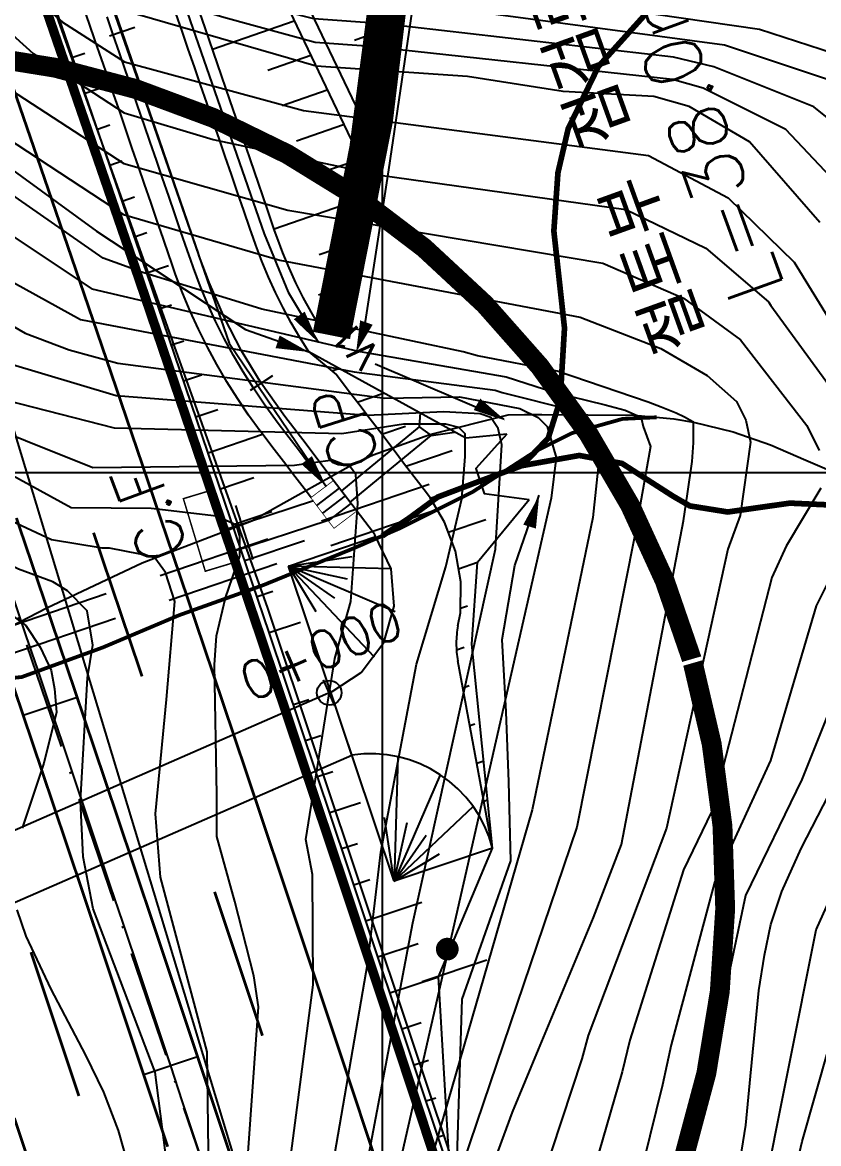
# Model space of a CAD drawing. Extents: x 217521 to 218543, y 254603 to 255798.
# Drawn here: x 217861.7 to 217903.7, y 255410.5 to 255469.7 of the extents above; entities that cross this region are included whole.
import ezdxf
from ezdxf.enums import TextEntityAlignment as Align

# ---------------------------------------------------------------- set-up
doc = ezdxf.new("R2010")
doc.units = 0
doc.header["$LTSCALE"] = 12
doc.header["$MEASUREMENT"] = 0
for name, pattern in [('A-DASHD01', [0.75, 0.5, -0.25]), ('A-ISONS10', [0.7086600000000001, 0.47244, -0.11811, 0, -0.11811]), ('CONTIN', [1000.001, 1000, -0.001]), ('HIDDENX2', [0.75, 0.5, -0.25])]:
    doc.linetypes.add(name, pattern=pattern)
doc.layers.get('0').update_dxf_attribs({"linetype": 'CONTINUOUS'})
for name, color, linetype in [('BA003', 166, 'CONTINUOUS'), ('CA-ALGN-CNTR-광양', 2, 'CONTINUOUS'), ('CA-ALGN-CNTR-부체11', 2, 'CONTINUOUS'), ('CA-ALGN-STSM-광양', 2, 'CONTINUOUS'), ('CA-ALGN-STSM-부체11', 2, 'CONTINUOUS'), ('CA-ALGN-SUBL-광양', 1, 'CONTINUOUS'), ('CA-ALGN-TEXT-부체11', 3, 'CONTINUOUS'), ('CA-BORD-ROAD', 7, 'CONTINUOUS'), ('CAA001', 252, 'CONTINUOUS'), ('CAA002', 251, 'CONTINUOUS'), ('CD-BOXC-PATH', 4, 'CONTINUOUS'), ('CD-DRAN-CHMB', 3, 'CONTINUOUS'), ('CD-DRAN-MANH', 3, 'CONTINUOUS'), ('CD-DRAN-PIPD', 3, 'A-DASHD01'), ('CD-DRAN-WALL', 4, 'CONTINUOUS'), ('CD-SDLB-TYP1', 3, 'H-DICHB01'), ('CD-SDLL-TYP4', 4, 'H-DICHL04'), ('CD-SDLM-TYP3', 4, 'H-DICHM03'), ('CD-SDLU-TYP5', 4, 'H-DICHU05'), ('CD-SDLV-TYP1', 4, 'H-DICHV01'), ('CD-TEXT', 3, 'CONTINUOUS'), ('CE-SLOP-BORD', 4, 'CONTINUOUS'), ('CE-SLOP-CUTT', 2, 'CONTINUOUS'), ('CE-SLOP-FILL', 1, 'CONTINUOUS'), ('CM-FMIS-INSP', 3, 'CONTINUOUS'), ('CM-LANE-WHIC', 7, 'CONTINUOUS'), ('CM-LANE-WHID', 7, 'A-DASHD01'), ('CM-SFTY-GRAL', 3, 'E-FACLN05'), ('CM-SFTY-GWAL', 4, 'A-ISONS10'), ('CM-SYMB', 3, 'CONTINUOUS'), ('CM-TEXT', 3, 'CONTINUOUS'), ('CV-GRID-LINE', 1, 'CONTINUOUS'), ('CZ-HIDL', 2, 'A-DASHD01'), ('ZD002', 29, 'CONTINUOUS')]:
    doc.layers.add(name, color=color, linetype=linetype)
doc.styles.add('GHS', font='ROMANS', dxfattribs={"bigfont": 'WHGTXT.SHX'})
doc.styles.add('GTXT', font='romans.shx', dxfattribs={"bigfont": 'whgtxt.shx'})
doc.styles.add('RP2', font='ROMANS.shx', dxfattribs={"width": 0.9099999999999999, "height": 0.006200012400025, "bigfont": 'whgtxt.shx'})
doc.styles.get("Standard").update_dxf_attribs({"font": 'txt.shx', "bigfont": 'WHGTXT.SHX'})
doc.styles.add('WDTXT', font='ROMANS.SHX', dxfattribs={"bigfont": 'WHGTXT.SHX'})
doc.linetypes.add('E-FACLN05', pattern='A,1,[23,kscals.shx,S=0.075,R=0,X=0,Y=0],1', length=2)
doc.linetypes.add('H-DICHB01', pattern='A,1e-05,[43,kscals.shx,S=0.1,R=0,X=0,Y=0],-0.666667,["B1",STANDARD,S=0.2,R=0,X=0,Y=-0.1],-0.383333', length=1.05001)
doc.linetypes.add('H-DICHB01R', pattern='A,1e-05,[43,kscals.shx,S=0.1,R=0,X=0,Y=0],-0.933333,["B1",STANDARD,S=0.2,R=180,X=0,Y=0.1],-0.116667', length=1.05001)
doc.linetypes.add('H-DICHL04', pattern='A,0.9,[32,kscals.shx,S=0.1,R=0,X=0,Y=0],-0.333333,["L4",STANDARD,S=0.2,R=0,X=0,Y=-0.1],-0.416667', length=1.649999999999999)
doc.linetypes.add('H-DICHL04R', pattern='A,0.9,[32,kscals.shx,S=0.1,R=0,X=0,Y=0],-0.666667,["L4",STANDARD,S=0.2,R=180,X=0,Y=0.1],-0.083333', length=1.649999999999999)
doc.linetypes.add('H-DICHM03', pattern='A,0.9,[32,kscals.shx,S=0.1,R=0,X=0,Y=0],-0.333333,["M3",STANDARD,S=0.2,R=0,X=0,Y=-0.1],-0.416667', length=1.649999999999999)
doc.linetypes.add('H-DICHM03R', pattern='A,0.9,[32,kscals.shx,S=0.1,R=0,X=0,Y=0],-0.666667,["M3",STANDARD,S=0.2,R=180,X=0,Y=0.1],-0.083333', length=1.649999999999999)
doc.linetypes.add('H-DICHU05', pattern='A,0.9,[32,kscals.shx,S=0.1,R=0,X=0,Y=0],-0.333333,["U5",STANDARD,S=0.2,R=0,X=0,Y=-0.1],-0.416667', length=1.649999999999999)
doc.linetypes.add('H-DICHU05R', pattern='A,0.9,[32,kscals.shx,S=0.1,R=0,X=0,Y=0],-0.666667,["U5",STANDARD,S=0.2,R=180,X=0,Y=0.1],-0.083333', length=1.649999999999999)
doc.linetypes.add('H-DICHV01', pattern='A,0.9,[32,kscals.shx,S=0.1,R=360,X=0,Y=0],-0.333333,["V1",STANDARD,S=0.2,R=360,X=0,Y=-0.1],-0.416667', length=1.649999999999999)

# ---------------------------------------------------------------- blocks, each defined once
blk = doc.blocks.new('CASTAMS')
blk.add_line((0, -1.5), (0, 1.5))
at = {"style": 'GTXT', "flags": 1}
for tag, p in [('STA_DST', (0, -3.624746947281124)), ('XSEC_DAT', (0, -6.854719476030254))]:
    blk.add_attdef(tag, text='', height=2.5, dxfattribs=at).set_placement(p, align=Align.MIDDLE)
blk = doc.blocks.new('CMRSPOS')
blk.add_line((-1.5, 0), (1.5, 0))
at = {"const_width": 0.5}
blk.add_lwpolyline([(0, 0.7500000000000285, 1), (0, 1.250000000000028, 1)], format="xyb", close=True, dxfattribs=at)
blk = doc.blocks.new('CDCBAS1')
at = {"const_width": 0.02}
blk.add_lwpolyline([(0, 0), (1, 0), (1, 1), (0, 1)], close=True, dxfattribs=at)
blk = doc.blocks.new('CDDMHRG')
for p, q in [((-0.25, 0.5), (-0.25, -0.5)), ((0, 0.5), (0, -0.5)), ((0.25, 0.5), (0.25, -0.5))]:
    blk.add_line(p, q)
at = {"const_width": 0.02}
blk.add_lwpolyline([(-0.5, -0.5), (0.5, -0.5), (0.5, 0.5), (-0.5, 0.5)], close=True, dxfattribs=at)
blk = doc.blocks.new('CASTAMM')
blk.add_line((0, -1.5), (0, 1.5))
blk.add_circle((0, 0), 1.3)
at = {"style": 'GTXT', "flags": 1}
for tag, p in [('STA_DST', (0, -3.624746947281124)), ('XSEC_DAT', (0, -6.854719476030254))]:
    blk.add_attdef(tag, text='', height=2.5, dxfattribs=at).set_placement(p, align=Align.MIDDLE)

msp = doc.modelspace()

# ---------------------------------------------------------------- linework, layer by layer
at = {"layer": 'BA003', "ltscale": 8, "const_width": 0.3, "elevation": -159}
for points in [[(217888.0170099535, 255446.316947107), (217889.4070510151, 255447.7700179839), (217890.0335925028, 255449.7759587753), (217890.2642069809, 255453.5792153617), (217889.7022314685, 255458.697701098), (217889.9173002869, 255461.7734797202), (217890.4589046978, 255464.0992003684), (217892.0514250701, 255467.3818782161), (217895.8959226798, 255471.6513284598), (217901.4522859549, 255478.473665715)], [(217911.0802462969, 255443.4198874846), (217906.076413736, 255444.1623529129), (217902.1588171151, 255444.3380316212), (217898.882862836, 255443.8708559582), (217896.8844387151, 255444.1904894749), (217895.9962740984, 255444.7025689926), (217893.3014805858, 255446.432952052), (217891.0449947016, 255446.8540353401), (217888.0170099535, 255446.316947107), (217885.7625064641, 255445.4882782245), (217883.5793281366, 255444.6635680399), (217882.0340567626, 255443.5284778707), (217880.647972297, 255442.6099740256)]]:
    msp.add_lwpolyline(points, dxfattribs=at)
at = {"layer": 'BA003', "const_width": 0.2, "elevation": -159}
msp.add_lwpolyline([(217841.6779397767, 255431.0950779103), (217845.2996924023, 255432.6073023778), (217849.2314008767, 255433.6932801682), (217857.7196279484, 255434.7642352737), (217861.615913216, 255435.160850895), (217865.8920197136, 255436.7203751858), (217869.9281677085, 255438.4255765369), (217874.3931996814, 255440.0228076268), (217879.0737688915, 255441.9290877256), (217881.6169141034, 255443.0290680253), (217885.4195236522, 255444.9334308834), (217888.7041918499, 255447.0581461839), (217890.6445209741, 255448.0287447632), (217893.3360357035, 255448.7860487301), (217895.1250151331, 255448.868517007)], dxfattribs=at)
at = {"layer": 'BA003', "elevation": -159}
msp.add_lwpolyline([(217859.553614297, 255437.0725944846), (217862.937321297, 255438.8100574846), (217867.966570297, 255441.1875404846), (217869.0231462969, 255441.5881874847), (217873.752168297, 255443.3953004846), (217874.575708297, 255443.8692274846), (217879.1541532969, 255446.4222724846), (217880.1679912969, 255446.8824534847), (217883.1568282969, 255447.9635594846), (217887.283377297, 255449.0013674846), (217888.151165297, 255449.0199014846), (217889.074668297, 255449.0152824846), (217893.948368297, 255448.9746204847), (217896.028658297, 255448.7870314846), (217897.070707297, 255448.6089004846), (217899.1637032969, 255448.0936324846), (217901.131014297, 255447.4099514846), (217902.9980822969, 255446.6061944847), (217907.599227297, 255444.6287334847)], dxfattribs=at)
at = {"layer": 'CA-ALGN-CNTR-광양', "elevation": -159}
msp.add_lwpolyline([(217871.3693322969, 255408.9466104846), (217870.7394622969, 255410.8448404845), (217870.108802297, 255412.7428004846), (217869.4773522969, 255414.6405004846), (217868.8451122969, 255416.5379404846), (217868.2120822969, 255418.4351204845), (217867.5782622969, 255420.3320304845), (217867.2610522969, 255421.2803804846), (217866.9436522969, 255422.2286704845), (217866.3082522969, 255424.1250604845), (217865.6720522969, 255426.0211704845), (217865.0350722969, 255427.9170204846), (217864.3973022969, 255429.8126104845), (217863.7587422969, 255431.7079304846), (217863.1193922969, 255433.6029904845), (217862.4792522969, 255435.4977704846), (217861.8383222969, 255437.3922904846), (217861.1966022969, 255439.2865504846)], dxfattribs=at)
at = {"layer": 'CA-ALGN-CNTR-부체11', "elevation": -159}
msp.add_lwpolyline([(217877.8459722969, 255434.3304904846), (217878.001722297, 255434.3984604846), (217879.527562297, 255435.3935304847), (217880.7229222969, 255436.9832504846), (217881.2746822969, 255438.8941904846), (217881.1106922969, 255440.8764204847), (217880.252402297, 255442.6707004846), (217880.1782622969, 255442.7704304846), (217879.042212297, 255444.2629904846), (217877.8309022969, 255445.8544504846), (217876.6195822969, 255447.4459004846), (217875.5000222969, 255448.9168104846), (217875.408582297, 255449.0375804847), (217874.2594422969, 255450.6740404846), (217873.221872297, 255452.3834204847), (217872.3004822969, 255454.1581204846), (217871.4993622969, 255455.9902504846), (217870.9885222969, 255457.3710804847), (217870.919662297, 255457.5722804846), (217870.817662297, 255457.8702104846), (217870.169452297, 255459.7622504847), (217869.5204522969, 255461.6540204847), (217868.870672297, 255463.5455304846), (217868.220102297, 255465.4367604846), (217867.5687522969, 255467.3277204846), (217866.916612297, 255469.2184104846), (217866.263682297, 255471.1088304847)], dxfattribs=at)
at = {"layer": 'CA-ALGN-SUBL-광양', "linetype": 'Continuous', "elevation": -159}
msp.add_lwpolyline([(217903.4319709328, 255308.7264660488), (217833.3843980504, 255540.0851085741)], dxfattribs=at)
at = {"layer": 'CA-BORD-ROAD', "linetype": 'CONTIN'}
for p, q in [((217876.7710300177, 255452.3155115375, -159), (217878.2192475482, 255451.1235544353, -159)), ((217886.4698548033, 255426.1238854506, -159), (217884.6349959658, 255436.0091976586, -159))]:
    msp.add_line(p, q, dxfattribs=at)
at = {"layer": 'CA-BORD-ROAD', "const_width": 0.5, "elevation": -159}
msp.add_lwpolyline([(217884.9924022969, 255405.0149804846), (217882.4747222969, 255412.6290204846), (217880.5781422969, 255418.3367904846), (217879.3097822969, 255422.1406604845), (217878.3564322969, 255424.9928604846), (217874.2046822969, 255437.3455004845), (217867.7520722969, 255456.3274804845), (217861.2204322969, 255475.2824104846), (217854.6098622969, 255494.2099604846), (217847.9204922969, 255513.1098104845), (217844.5462922969, 255522.5492404845), (217842.8518222969, 255527.2663104846), (217842.6821022969, 255527.7379204845), (217841.152432297, 255531.9816204846), (217839.618782297, 255536.2238804845), (217838.423202297, 255539.5224204846), (217837.6358102976, 255541.683878369)], dxfattribs=at)
at = {"layer": 'CA-BORD-ROAD', "linetype": 'CONTIN', "elevation": -159}
for points in [[(217876.7710300177, 255452.3155115374), (217876.2913092659, 255453.0769376188), (217875.8372268708, 255453.8539374547), (217875.4092951024, 255454.6456233751), (217875.0079923757, 255455.4511357713), (217874.6337467827, 255456.2695836967), (217874.2869904894, 255457.1000384244), (217873.9634240584, 255457.9539330934), (217873.8230456027, 255458.3537394776), (217873.7579811647, 255458.5438496186), (217873.6558809491, 255458.8420725889), (217873.3317251247, 255459.7885768415), (217873.007310861, 255460.7351629661), (217872.6827092656, 255461.6816709719), (217872.3579089724, 255462.6281044926), (217872.0329188166, 255463.5744774468), (217871.7077221582, 255464.5207984259), (217871.3823301622, 255465.4670363532), (217871.0567477457, 255466.4132044075), (217870.7309670652, 255467.3592968599), (217870.4049915445, 255468.3053436146), (217870.0788089885, 255469.2513109849), (217869.7524480402, 255470.19720365)], [(217877.6866892025, 255445.2183655116), (217877.4330408121, 255445.5516200742), (217876.8273793397, 255446.3473420394), (217876.221718764, 255447.1430727957), (217875.6160686362, 255447.9387929637), (217875.1017751568, 255448.6144868077), (217875.0070586884, 255448.7395842041), (217874.4111249457, 255449.5588525335), (217873.8408443433, 255450.4004619765), (217873.2989294682, 255451.2606042958), (217872.7859798692, 255452.1383343229), (217872.3025634953, 255453.0326683371), (217871.8492306162, 255453.9426179372), (217871.4264698825, 255454.8671649491), (217871.0347575981, 255455.8052858284), (217870.675300337, 255456.7538967189), (217870.5161017459, 255457.2073039831), (217870.4466089999, 255457.4103524506), (217870.3446259722, 255457.708233435), (217870.0206518649, 255458.6542076171), (217869.6964758633, 255459.6000983504), (217869.3721094885, 255460.5459204938), (217869.0475428098, 255461.4916732517), (217868.7227862555, 255462.4373657595), (217868.3978307148, 255463.382985511), (217868.0726742139, 255464.3285378859), (217867.7473279966, 255465.2740199351), (217867.4217815065, 255466.2194325843), (217867.0960458313, 255467.1647830883), (217866.7700994353, 255468.1100658166), (217866.4439731333, 255469.0552780338), (217866.1176376029, 255470.0004283347)], [(217884.641180399, 255437.8668840763), (217884.7718887088, 255438.5458499768), (217884.7855908115, 255440.1825464978), (217884.5031085102, 255441.7947361756), (217883.9337876358, 255443.329260478), (217883.1680437738, 255444.6151970022), (217882.9753049552, 255444.8744611202), (217882.4328975729, 255445.5870875642), (217881.827255195, 255446.3827824283), (217881.2216039685, 255447.178513946), (217880.6159319797, 255447.9742668661), (217880.0102802141, 255448.7699711648), (217879.404627027, 255449.5656943075), (217878.7989779251, 255450.3614131276), (217878.2877522962, 255451.0330763216), (217878.2192475482, 255451.1235544354)]]:
    msp.add_lwpolyline(points, dxfattribs=at)
at = {"layer": 'CA-BORD-ROAD', "linetype": 'CONTIN'}
for centre, radius, start, end in [((217889.5510275493, 255436.9216851762, -159), 5, 169.1032478309486, 190.5152662405288), ((217880.0362991691, 255424.4661800086, -159), 6.643690648429118, 14.44885850930123, 98.56526392503748)]:
    msp.add_arc(centre, radius, start, end, dxfattribs=at)
at = {"layer": 'CAA001'}
for points, elevation in [([(217877.7818241659, 255407.9569675433), (217879.8858356271, 255420.0884902523), (217880.5710199975, 255425.9093302518), (217882.455180579, 255435.8388894724), (217883.9968695215, 255440.9749178914), (217884.8533740936, 255444.5701411237), (217885.0246701862, 255446.7957578908), (217885.0246701862, 255447.9941489392), (217884.682078001, 255448.3365630773), (217883.9968695215, 255448.5077617985), (217881.7699962086, 255448.5077617985), (217878.5152981218, 255447.9941489392), (217866.5120925019, 255448.2886016252), (217859.3481212394, 255450.120191962), (217855.359875663, 255452.5117649694), (217852.1692840239, 255455.9662593135), (217847.1175320104, 255463.9381526425), (217843.9269403712, 255468.9870122957), (217842.3316566062, 255472.1757763056)], -44), ([(217903.7500453943, 255459.1547561907), (217900.0277005365, 255463.4064248414), (217896.8371088973, 255465.2665371806), (217894.975948523, 255465.7979978488), (217890.1900490096, 255466.063728183), (217885.1382969961, 255466.8609191855), (217877.1618299527, 255467.3923798538), (217867.0583259258, 255470.3154135296)], -34), ([(217886.331109047, 255408.9467094846), (217887.5257452344, 255412.2006369846), (217888.8942397969, 255415.5019404846), (217891.7963237969, 255422.4636378596), (217893.264521839, 255426.3243580067), (217896.5507087191, 255443.4012382955), (217896.7599590474, 255444.8366257889), (217897.0072084273, 255446.5327467543), (217897.0745288686, 255447.5152905194), (217897.0723157989, 255448.1587900128), (217897.070707297, 255448.6089004846), (217896.8761146138, 255448.7209036802), (217896.5978941963, 255448.8809913324), (217896.1556031306, 255449.0947978448), (217895.3596922653, 255449.4071163368), (217894.6861293036, 255449.6714202875), (217889.8770212986, 255451.3110534184), (217885.6708702054, 255452.107009545), (217884.9081502685, 255452.3276437), (217874.2879612929, 255454.5700731365), (217868.0055776467, 255456.5134975117), (217865.9114738739, 255457.2609684253), (217857.534986455, 255463.0912582469)], -39), ([(217860.6741975461, 255438.7473477158), (217861.8220352789, 255437.886946419), (217862.5872904925, 255436.7397446899), (217863.1611943298, 255435.4969595125), (217863.3525156478, 255434.5409580715), (217863.4481612776, 255433.2981728941), (217862.7785817522, 255430.6213855553), (217861.6307440193, 255427.1797970637)], -49), ([(217899.404737047, 255408.7712057347), (217899.8301387344, 255411.5008227971), (217900.0885312969, 255414.0941954846), (217900.530571172, 255418.6192754846), (217900.8207890157, 255420.4877497346), (217901.157138797, 255422.0935134846), (217901.7370269844, 255423.8365200159), (217902.7578600469, 255426.1167226096), (217904.2196379844, 255428.9341212659)], -34), ([(217861.362097172, 255422.8705466721), (217861.831547797, 255421.4814564846), (217863.1552729219, 255418.6882174846), (217864.983269297, 255415.2082444846), (217865.9338374219, 255413.2559127658), (217866.705409797, 255411.2222576096), (217867.297986422, 255409.1072790159)], -49)]:
    msp.add_lwpolyline(points, dxfattribs=dict(at, elevation=elevation))
at = {"layer": 'CAA002'}
for points, elevation in [([(217908.3763972438, 255466.8077747882), (217900.5594658097, 255469.3322112932), (217882.5488967488, 255471.9593022202), (217876.9167644324, 255472.4137014565), (217872.7669870024, 255473.2996139339), (217869.8899552113, 255474.4399236373), (217866.6050321752, 255477.2875242546), (217864.9068687012, 255479.8440431763), (217863.5694211219, 255482.8355060385), (217858.5587583216, 255496.1285770395), (217856.2152023635, 255503.3499031787), (217855.7487620468, 255506.0348741962), (217855.2132643833, 255509.6981591201), (217855.2257584616, 255528.4617858039), (217854.2928604128, 255537.6897658522), (217851.2202077444, 255546.7923748068)], -30), ([(217904.8800481066, 255466.442394744), (217898.7182299074, 255468.5084460051), (217881.6349399177, 255470.7967503336), (217876.9780308125, 255471.1583710557), (217872.6027597366, 255472.1881846234), (217869.18204789, 255473.4087961104), (217865.6879852945, 255476.2419701182), (217863.8825903953, 255479.0229888685), (217862.4738246995, 255482.0842708425), (217857.0729038037, 255495.638978725), (217854.5070426554, 255503.2975769778), (217853.9984001211, 255505.9114934129), (217853.3516428929, 255510.4820376604), (217853.3136072549, 255528.3980841277), (217853.0736092739, 255532.2855322667), (217852.4486358541, 255537.2640318406), (217849.4788133959, 255546.1375127225)], -31), ([(217906.8489389981, 255462.4995966791), (217903.417696619, 255465.253251916), (217898.1465825401, 255467.372449244), (217896.0128793538, 255467.8706911161), (217880.7173971061, 255469.6296370846), (217877.0392971926, 255469.9030406551), (217872.4385324708, 255471.0767553128), (217868.4741405685, 255472.3776685834), (217864.770938414, 255475.1964159817), (217862.8583120893, 255478.2019345609), (217861.3782282771, 255481.3330356465), (217855.5870492858, 255495.1493804105), (217852.7988829474, 255503.245250777), (217852.2480381953, 255505.7881126295), (217851.4900214026, 255511.2659162007), (217851.3263534591, 255528.3318804733), (217851.1554004378, 255532.2190980112), (217850.6044112955, 255536.8382978288), (217847.7359992839, 255545.4821167274)], -32), ([(217906.6641853549, 255459.0683261683), (217901.9553451314, 255464.064109088), (217897.5749351727, 255466.2364524828), (217895.959704032, 255466.7014793154), (217879.7956915736, 255468.45722886), (217877.1005635726, 255468.6477102544), (217872.274305205, 255469.9653260022), (217867.7662332471, 255471.3465410565), (217863.8538915332, 255474.1508618453), (217861.8340337833, 255477.3808802531), (217854.101194768, 255494.659782096), (217851.7845531394, 255501.0116474761), (217850.4976762696, 255505.6647318461), (217849.6283999123, 255512.0497947411), (217849.3524578466, 255528.2661218353), (217849.2371916017, 255532.1526637557), (217848.7601867368, 255536.412563817), (217845.8963167331, 255544.7902927584)], -33), ([(217841.4015603537, 255543.1000119018), (217842.2788453189, 255540.6047824737), (217844.1929477844, 255534.2660249471), (217845.598989097, 255512.5097724221), (217845.8702319783, 255510.3467230483), (217846.6298405748, 255507.3901745824), (217846.8565690314, 255506.1996026065), (217847.5325634185, 255503.5456999561), (217848.3759105454, 255500.7607722831), (217848.8401886228, 255498.9271317899), (217851.0244224813, 255493.1980048385), (217852.4350788272, 255489.9343814713), (217859.8737579459, 255473.0691234223), (217863.7709581865, 255469.7208002536), (217867.0383658927, 255467.6297774173), (217876.4827976556, 255465.0596006846), (217894.7006272278, 255462.6880246954), (217898.9091729857, 255460.454651529), (217902.3947185065, 255457.056785369), (217904.3290709438, 255453.9150332632)], -35), ([(217838.8510440216, 255542.1408745055), (217839.506895606, 255539.9506686419), (217841.6699351782, 255530.236689494), (217843.8600264225, 255510.0822586795), (217844.8084936499, 255506.1965700223), (217844.9050600782, 255505.7613564784), (217845.6912510126, 255502.9199610839), (217846.6306714345, 255499.9702478315), (217847.1525544098, 255498.1204620161), (217850.7966094731, 255489.2065891763), (217851.3106756905, 255488.0790788801), (217857.4754028994, 255472.368589408), (217862.2119652537, 255468.063414752), (217867.0184058596, 255464.9441413052), (217871.7247545514, 255463.5290521447), (217880.5292603969, 255461.6555330791), (217893.4947257455, 255459.8437818762), (217897.7241762825, 255457.8018227555), (217901.0393916188, 255454.9588145473), (217901.1589601598, 255454.7648050466), (217904.8730590583, 255449.6845985706)], -36), ([(217836.2492399279, 255541.1624500301), (217836.705151768, 255539.2895241092), (217841.6005600506, 255510.6014681859), (217842.6214765432, 255506.6480132548), (217842.953551125, 255505.3231103503), (217843.8499386067, 255502.2942222116), (217844.8854323235, 255499.17972338), (217845.4547476488, 255497.3089298812), (217849.09840875, 255488.4522647828), (217849.5405546321, 255487.4646761362), (217853.7499286632, 255474.8463811902), (217855.0770478528, 255471.6680553937), (217860.6529723208, 255466.4060292503), (217866.9984458265, 255462.258505193), (217875.6564923073, 255459.7961490942), (217892.2888242632, 255456.9995390569), (217896.5391795795, 255455.148993982), (217899.5545135707, 255452.9551023413), (217903.0483676823, 255448.4411789528), (217903.7118754236, 255447.1148813897)], -37), ([(217828.4080295163, 255538.2137144964), (217835.2702357551, 255506.8065709253), (217837.7723403661, 255498.6009344851), (217838.1257357089, 255497.8931261156), (217839.3630810147, 255494.1419530535), (217843.2460751563, 255483.7678074976), (217845.3091178136, 255476.320865655), (217847.5210162798, 255470.3121044223), (217848.3770971322, 255468.7452254067), (217856.0268238104, 255459.5503598047), (217859.9755374792, 255456.6320593879), (217864.7189270726, 255454.0383397726), (217879.1649527171, 255451.2669746266), (217886.6057170887, 255450.2915612923), (217886.9791335799, 255450.1726152786), (217890.6866058738, 255449.239889273), (217891.3561853993, 255448.9530888407), (217891.9301192949, 255448.188287688), (217892.0771420625, 255446.5677533542), (217891.7632490529, 255443.5803710283), (217888.5639532187, 255428.1442587489), (217882.6051617508, 255407.5888472581)], -41), ([(217829.5226834911, 255538.632886998), (217829.5697983541, 255538.3407281069), (217836.5788138778, 255507.1440751131), (217837.4405484001, 255504.0606850128), (217838.6943426358, 255500.370864522), (217839.5107973242, 255498.5223392727), (217844.5920018769, 255484.7895676544), (217846.7447406013, 255476.5067783837), (217848.6525704212, 255470.8313057828), (217849.3287174461, 255469.5061063859), (217856.7809051327, 255461.3208090259), (217865.3152004732, 255455.649654099), (217879.3815042489, 255452.3579165224), (217887.1898314203, 255451.000296387), (217889.7549050721, 255450.1777728206), (217892.4083775023, 255449.5266897053), (217893.4605696054, 255449.239889273), (217894.1301491308, 255448.9530888407), (217894.3214704488, 255448.7618885525), (217894.4171160786, 255448.3794879761), (217894.7997286562, 255447.3279030869), (217893.9542962397, 255442.5638354907), (217890.9142375288, 255427.2343083778), (217884.2129409457, 255407.4661404964)], -40), ([(217827.0549630957, 255537.7048855243), (217833.4952454913, 255508.5648293719), (217837.1118247965, 255496.6842769301), (217843.873495026, 255476.1349529263), (217846.3894621384, 255469.7929030616), (217847.4254768184, 255467.9843444275), (217855.2727424881, 255457.7799105837), (217859.1016911365, 255454.8600324139), (217861.7928173487, 255453.3100157387), (217864.1226536719, 255452.4270254463), (217866.6906658053, 255451.7280541626), (217880.7855318882, 255449.8781892798), (217884.7194883515, 255449.9402281118), (217887.9126421423, 255449.3354894171), (217888.8691585572, 255448.8574886966), (217889.347446823, 255448.3794879761), (217889.8257050304, 255446.7543022223), (217889.5689564662, 255444.5922034172), (217880.314170317, 255403.9527355755)], -42), ([(217878.8721322205, 255404.3913665767), (217882.2517986092, 255422.1956860361), (217886.6206733581, 255441.9106613101), (217886.9560956691, 255447.423503231), (217886.7647743511, 255448.2838878321), (217886.3821617735, 255448.8574886966), (217885.8082278779, 255449.0486889848), (217883.8904559797, 255449.1520945679), (217879.8538336355, 255448.9682699133), (217866.6013791536, 255450.0083278939), (217860.7689521494, 255451.7501027673), (217858.2278447939, 255453.0880054398), (217854.5186611658, 255456.0094613626), (217846.4738565046, 255467.2234634483), (217844.3121142817, 255471.2059323779), (217836.4789495605, 255493.2530187629), (217835.6273965096, 255495.8885522494), (217832.4410158295, 255507.0526579931), (217825.7079515322, 255537.1983335185)], -43), ([(217875.6257989546, 255408.3985276973), (217877.0003791736, 255418.9172079269), (217876.9554980698, 255424.7444315984), (217876.6052978664, 255426.5862562663), (217878.1415739939, 255436.1339900721), (217878.9815079491, 255439.1504893219), (217879.3513663482, 255444.316415069), (217879.2557207184, 255445.8460006787), (217878.9687537706, 255446.2284012551), (217878.0122072974, 255446.6108018314), (217876.0058149551, 255446.3218563737), (217865.3635711372, 255446.1927133683), (217858.2358551281, 255449.0483455199), (217854.4355409085, 255451.9184283327), (217852.7850224092, 255453.5671320632), (217844.3629111808, 255465.8222016753), (217840.8251541381, 255471.9040649821), (217834.1236871202, 255489.8248443777), (217832.9715661964, 255492.1729629559), (217830.6716097409, 255500.0695432986), (217829.2517245591, 255505.2542962097), (217822.5591984781, 255536.0142255135)], -45), ([(217871.6035247613, 255400.9574255195), (217871.3960114496, 255415.3762683672), (217868.9446375897, 255424.6012796728), (217868.6738536042, 255427.9401082955), (217869.2516286411, 255433.9783953537), (217869.6898351694, 255439.1537568509), (217869.211576962, 255440.6833424606), (217868.6376430663, 255441.4481436134), (217867.8724179111, 255441.6393439016), (217866.2479952403, 255441.9586279784), (217865.8641491453, 255441.9637325726), (217863.1853311748, 255442.4041450543), (217861.0656191878, 255443.3916674457), (217856.0113229055, 255446.9046526357), (217850.8259075406, 255452.2233719068), (217842.0442611607, 255464.5414400878), (217837.8121492019, 255471.3606423349), (217830.7435049649, 255488.1982874574), (217829.0297941469, 255492.0995081472), (217827.8602378797, 255494.9798180907), (217826.5729692256, 255498.9877800517), (217824.9467846464, 255504.1439801928), (217824.0754579804, 255507.0356580002), (217818.6812244848, 255534.5558894769)], -47), ([(217873.4697737433, 255408.8400878511), (217874.1149227201, 255417.7459256015), (217873.8594835278, 255419.3937280391), (217872.8705182652, 255423.3082750565), (217871.9139717919, 255426.749863548), (217871.9139717919, 255428.9486501664), (217871.7942193755, 255435.8077851992), (217871.8898950636, 255437.337370809), (217872.3681532711, 255439.3449571391), (217873.1333784263, 255441.5437437575), (217873.1333784263, 255442.5953453425), (217872.9420871667, 255443.1689295113), (217871.8898950636, 255443.6469302317), (217868.444733786, 255444.0560020516), (217864.2150497724, 255444.0968251115), (217857.1235890168, 255447.9764990778), (217851.8054649749, 255452.895251985), (217843.2035861708, 255465.1818208816), (217839.31865167, 255471.6323536585)], -46), ([(217869.7649327263, 255405.6562371748), (217868.6537372015, 255414.3110078517), (217865.3916619871, 255422.9226673131), (217864.8528421871, 255425.670505013), (217864.7081314731, 255428.6170343101), (217865.0893571869, 255435.1192848375), (217865.3612542241, 255436.835344834), (217865.0742872763, 255438.6517475718), (217864.0220951732, 255439.703332461), (217863.256870018, 255440.1813331814), (217861.4394227013, 255440.8505341901), (217859.9581116082, 255441.5602512476), (217854.8990567941, 255445.8328061937), (217849.8463501063, 255451.5514918286), (217846.614988341, 255455.8352630958), (217840.8849361507, 255463.9010592941), (217836.3056467338, 255471.0889310113)], -48), ([(217852.6786928063, 255470.9675213794), (217859.0939793879, 255464.7486437486), (217866.9784857934, 255459.5728690808), (217875.2433396332, 255457.164423299), (217891.0829227809, 255454.1552962377), (217895.3541828763, 255452.4961652085), (217897.7877239804, 255451.0781251604), (217899.3364034718, 255449.7051677948), (217899.8340493069, 255448.7104321005), (217900.0828722245, 255447.5499238197), (217899.5400360026, 255443.6921723159), (217898.8806965678, 255441.9094926377), (217895.6458173494, 255427.1817701304), (217891.5189122462, 255416.2430274762), (217891.1852628782, 255415.0166009159), (217889.0508401719, 255408.5550610846)], -38), ([(217903.794836435, 255445.1254100012), (217901.9638519468, 255442.0684001033), (217901.2106844166, 255440.4177469798), (217898.0271128597, 255428.0391822541), (217896.5375462597, 255424.9806215041), (217893.7043971996, 255415.993400157), (217893.3068093344, 255414.3280281596), (217891.4617218594, 255407.9425876533)], -37), ([(217904.6494224392, 255441.1342534474), (217903.5406722654, 255438.9260013219), (217901.1422303968, 255430.7522201399), (217898.17405847, 255424.3087532528), (217895.8990837772, 255415.7427218231), (217895.4283557907, 255413.6394554033), (217892.4223796782, 255401.4372207408)], -36), ([(217905.8706601141, 255437.434255664), (217902.7897038803, 255429.7540065015), (217899.8105706803, 255423.6368850016), (217898.0862141158, 255415.4929065671), (217897.213692425, 255411.2911095815), (217895.7891317157, 255404.9787050596)], -35), ([(217900.60465261, 255407.0913910951), (217903.5548374016, 255421.8112888394), (217905.1881703016, 255425.4596129894)], -33), ([(217898.8656120881, 255393.9681033051), (217902.814906286, 255410.6492310108), (217905.6625919125, 255420.6575609286)], -32)]:
    msp.add_lwpolyline(points, dxfattribs=dict(at, elevation=elevation))
at = {"layer": 'CD-BOXC-PATH', "elevation": -159}
msp.add_lwpolyline([(217879.046815298, 255431.0357726217), (217877.9238472969, 255434.3644754846), (217845.1115942027, 255420.029755059), (217846.226154514, 255416.7119512234), (217879.0468153023, 255431.0357726088)], dxfattribs=at)
at = {"layer": 'CD-DRAN-CHMB', "elevation": -159, "flags": 128}
for points in [[(217877.0141177238, 255444.450906232), (217872.3540835261, 255442.9217377119)], [(217873.8377303836, 255441.3662278307), (217872.9086731503, 255444.2187447294)], [(217877.7979129413, 255443.4211339582), (217872.7353432671, 255441.759875296)]]:
    msp.add_lwpolyline(points, dxfattribs=at)
at = {"layer": 'CD-DRAN-PIPD'}
for p, q in [((217882.5967815749, 255448.3710774876, -159), (217878.489747, 255444.988832323, -159)), ((217878.9503856373, 255444.3836369606, -159), (217883.2322951292, 255447.9098959707, -159)), ((217851.870329061, 255434.7510825055, -159), (217885.5786342657, 255446.1630727445, -159)), ((217852.3533092617, 255433.4495715747, -159), (217886.026000719, 255444.8470308475, -159))]:
    msp.add_line(p, q, dxfattribs=at)
at = {"layer": 'CD-DRAN-WALL', "elevation": -159, "flags": 128}
msp.add_lwpolyline([(217882.6541107288, 255449.1257752897), (217882.5967815749, 255448.3710774876), (217883.2322951293, 255447.9098959707), (217884.4629894286, 255448.0873587246)], dxfattribs=at)
at = {"layer": 'CD-DRAN-WALL'}
for points in [[(217887.2191051589, 255447.9778965693), (217885.5786342657, 255446.1630727445), (217886.026000719, 255444.8470308475), (217888.3950958844, 255444.5335594789)], [(217881.278600844, 255424.3887049015), (217879.1836764243, 255430.6281504931), (217877.8150071468, 255434.7045445669), (217875.696717917, 255441.0135790467)]]:
    msp.add_lwpolyline(points, dxfattribs=at)
at = {"layer": 'CD-SDLB-TYP1', "linetype": 'H-DICHB01R', "elevation": -159, "flags": 128}
msp.add_lwpolyline([(217888.6485324474, 255505.6137531836), (217888.4218474649, 255497.5463851727), (217886.9043715013, 255488.6169087664), (217883.8499615316, 255481.3630617576), (217880.9774555423, 255461.933610185), (217879.6749067179, 255453.4710014923)], dxfattribs=at)
at = {"layer": 'CD-SDLL-TYP4', "linetype": 'H-DICHL04R', "elevation": -159, "flags": 128}
msp.add_lwpolyline([(217840.6213783448, 255542.8066196458), (217848.669896111, 255520.9865857387), (217853.480405345, 255507.3767176903), (217868.0246411508, 255465.8554165197), (217872.5603722969, 255452.7789904847), (217877.6866892025, 255445.2183655116)], dxfattribs=at)
at = {"layer": 'CD-SDLL-TYP4', "elevation": -159, "flags": 128}
msp.add_lwpolyline([(217877.6866892025, 255445.2183655115, 0, 0.7, 0), (217876.6512889009, 255446.6090069634, 0.7, 0.7, 0)], format="xyseb", dxfattribs=at)
at = {"layer": 'CD-SDLM-TYP3', "linetype": 'H-DICHM03R', "elevation": -159, "flags": 128}
msp.add_lwpolyline([(217837.0335170322, 255541.457382272), (217838.023199536, 255534.4295244728), (217839.0932562923, 255526.1005872659), (217839.2255618284, 255518.7562460739), (217839.7095872403, 255508.7457215322), (217839.1588421412, 255501.1391754854), (217839.8551207233, 255496.7004589356), (217841.4285660161, 255489.739858069), (217845.1808824025, 255481.7556280034), (217848.2152980941, 255476.1787399685), (217854.5064973732, 255468.2060307079), (217860.5612920002, 255462.3252523117), (217865.5671337622, 255458.6887548063), (217870.2033665993, 255455.6302568795), (217873.4280064542, 255453.4972503054), (217876.7710300177, 255452.3155115375)], dxfattribs=at)
at = {"layer": 'CD-SDLM-TYP3', "elevation": -159, "flags": 128}
msp.add_lwpolyline([(217876.7710300179, 255452.3155115374, 0, 0.7, 0), (217875.1219544801, 255452.8507566243, 0.7, 0.7, 0)], format="xyseb", dxfattribs=at)
at = {"layer": 'CD-SDLU-TYP5', "linetype": 'H-DICHU05R', "elevation": -159, "flags": 128}
msp.add_lwpolyline([(217844.236592798, 255544.1661433367), (217845.037789984, 255541.9807164393), (217854.6293869691, 255514.9299474923), (217864.2573639811, 255487.7822039752), (217874.4140336833, 255458.5436131827), (217875.6758808271, 255455.4790939042), (217877.260844948, 255452.8288138308)], dxfattribs=at)
at = {"layer": 'CD-SDLU-TYP5', "elevation": -159, "flags": 128}
msp.add_lwpolyline([(217877.260844948, 255452.8288138308, 0, 0.7, 0), (217876.2629991389, 255454.2466435717, 0.7, 0.7, 0)], format="xyseb", dxfattribs=at)
at = {"layer": 'CD-SDLV-TYP1', "elevation": -159, "flags": 128}
for points in [[(217879.2629909405, 255452.2926405254, 0, 0.6999999999999998, 0), (217879.8083719472, 255453.8695087401, 0.6999999999999998, 0.6999999999999998, 0)], [(217887.1506558281, 255448.694138314, 0, 0.7, 0), (217885.6447084777, 255449.5532425049, 0.7, 0.7, 0)], [(217888.9316720801, 255444.7555101258, 0, 0.7, 0), (217888.4210100118, 255443.0986571798, 0.7, 0.7, 0)]]:
    msp.add_lwpolyline(points, format="xyseb", dxfattribs=at)
for points in [[(217880.2697800928, 255451.6814960599), (217887.0613668616, 255448.7830707477)], [(217884.5715998661, 255408.7661103511), (217884.853932188, 255418.1536689919), (217887.4373028611, 255425.4663036696), (217887.3299616502, 255429.6292943426), (217887.1769602891, 255433.3227339924), (217886.9786095518, 255437.1344067042), (217887.6432928907, 255441.0512600011), (217888.9316720801, 255444.7555101258)]]:
    msp.add_lwpolyline(points, dxfattribs=at)
at = {"layer": 'CE-SLOP-BORD', "linetype": 'ByBlock'}
for p, q in [((217881.4668737829, 255482.3056819566, -159), (217878.5378357281, 255460.0189917895, -159)), ((217872.5955513525, 255479.2280608988, -159), (217879.2344053778, 255465.3191045473, -159)), ((217871.650789646, 255478.9003035565, -159), (217878.9966558202, 255463.510097417, -159)), ((217877.3041183199, 255453.7221815461, -159), (217878.5378357281, 255460.0189917895, -159))]:
    msp.add_line(p, q, dxfattribs=at)
at = {"layer": 'CE-SLOP-BORD', "linetype": 'CONTIN'}
for p, q in [((217874.6784073784, 255437.5053671338, -159), (217868.2251273784, 255456.4893271338, -159)), ((217884.2237488356, 255408.984082759, -159), (217879.7840373783, 255422.2989471337, -159)), ((217884.2237548336, 255408.9840847562, -159), (217883.604760505, 255419.3445877843, -159))]:
    msp.add_line(p, q, dxfattribs=at)
at = {"layer": 'CE-SLOP-BORD', "linetype": 'CONTIN', "elevation": -159}
for points in [[(217868.2251222358, 255456.4894211356), (217861.6928143018, 255475.4462894816), (217855.0815573732, 255494.3758063091), (217848.3915791941, 255513.2773746249), (217845.0169847655, 255522.7179080763), (217843.3223339055, 255527.4354815377), (217843.1525212822, 255527.9073490114), (217841.6227279602, 255532.1513910668), (217840.0889275888, 255536.3940670165), (217838.8931390352, 255539.6931824526), (217838.1038372688, 255541.859882798)], [(217874.9620863023, 255458.7312084184), (217874.5451457781, 255459.9492269233), (217873.8960412867, 255461.8429010316), (217873.2461484617, 255463.7362982339), (217872.5954747444, 255465.629425545), (217871.944010536, 255467.5222820477), (217871.2917654718, 255469.4148688453), (217870.6387296808, 255471.3071849189)], [(217874.9620863023, 255458.7312084184), (217874.5451457781, 255459.9492269233), (217873.8960412867, 255461.8429010316), (217873.2461484617, 255463.7362982339), (217872.5954747444, 255465.629425545), (217871.944010536, 255467.5222820477), (217871.2917654718, 255469.4148688453), (217870.6387296808, 255471.3071849189)], [(217876.8909608984, 255444.6127131443), (217876.6373154892, 255444.9459647875), (217876.0316534251, 255445.741685149), (217875.4259916983, 255446.5374174177), (217874.8203413072, 255447.3331379317), (217874.3052808881, 255448.0098393936), (217874.2040114645, 255448.1435916612), (217873.5926302442, 255448.9840966269), (217873.0036484366, 255449.8533049608), (217872.4439638089, 255450.7416519216), (217871.9141950116, 255451.6481620006), (217871.4149258938, 255452.5718240403), (217870.9467272563, 255453.5116128426), (217870.5101050541, 255454.4664738795), (217870.1055482004, 255455.4353565162), (217869.7358364169, 255456.4110291824), (217869.5712607325, 255456.8797507414), (217869.5005029017, 255457.0864955842), (217869.3985528572, 255457.3842803275), (217869.0746310671, 255458.3301019016), (217868.7505230816, 255459.275793893), (217868.4262237893, 255460.2214203196), (217868.1017238464, 255461.1669787416), (217867.7770340973, 255462.1124769271), (217867.4521474242, 255463.0578961165), (217867.1270582858, 255464.0032527367), (217866.8017794131, 255464.948538759), (217866.4762998851, 255465.8937568801), (217866.1506328082, 255466.8389085909), (217865.8247539054, 255467.7839957315), (217865.4986946526, 255468.7290132292), (217865.172428253, 255469.6739632356), (217864.845969651, 255470.6188396165)], [(217887.22313798, 255447.982755847), (217885.0547039956, 255447.7621022487), (217876.7710300177, 255452.3155115374)], [(217883.604760505, 255419.3445877845), (217886.4698548033, 255426.1238854506), (217885.3690144779, 255436.8873249218), (217885.6689474998, 255441.2159557257), (217888.400745949, 255444.5325947082)], [(217879.7840373783, 255422.2989471337), (217878.8305973784, 255425.1514471338), (217874.6784073784, 255437.5053671338)]]:
    msp.add_lwpolyline(points, dxfattribs=at)
at = {"layer": 'CE-SLOP-BORD', "linetype": 'ByBlock', "elevation": -159}
msp.add_lwpolyline([(217877.3172680532, 255453.6996804743), (217876.8833687002, 255454.442144241), (217876.4744602243, 255455.1986365313), (217876.090996407, 255455.9683418887), (217875.7333845775, 255456.7504129824), (217875.4020417658, 255457.5439536025), (217875.0907807623, 255458.3653741381), (217874.9623042588, 255458.7312830237)], dxfattribs=at)
msp.add_lwpolyline([(217877.3172680532, 255453.6996804743), (217876.8833687002, 255454.442144241), (217876.4744602243, 255455.1986365313), (217876.090996407, 255455.9683418887), (217875.7333845775, 255456.7504129824), (217875.4020417658, 255457.5439536025), (217875.0907807623, 255458.3653741381), (217874.9623042588, 255458.7312830237)], dxfattribs=at)
at = {"layer": 'CE-SLOP-CUTT', "linetype": 'CONTIN'}
for p, q in [((217871.6769632105, 255468.2971598818, -159), (217875.996925916, 255469.7947833199, -159)), ((217879.1836444246, 255468.7759709358, -159), (217879.7128280765, 255468.9593639962, -159)), ((217874.5982501677, 255467.186863859, -159), (217876.8665031348, 255467.9729460669, -159)), ((217875.3593743826, 255465.3271203203, -159), (217877.73637698, 255466.1504873567, -159)), ((217876.1206356308, 255463.4659988913, -159), (217878.6069964812, 255464.3264664346, -159)), ((217876.8785298935, 255461.6119054283, -159), (217878.8362271871, 255462.2894156863, -159)), ((217874.9311498195, 255458.8215839185, -159), (217878.5448270055, 255460.0721875591, -159)), ((217877.3187169702, 255457.4568499496, -159), (217878.0869476905, 255457.7176897288, -159)), ((217877.2816714943, 255455.3321328249, -159), (217877.643630739, 255455.4550299794, -159))]:
    msp.add_line(p, q, dxfattribs=at)
at = {"layer": 'CE-SLOP-FILL', "linetype": 'CONTIN'}
for p, q in [((217864.3030686382, 255467.8712871541, -159), (217864.9504874813, 255468.0953426855, -159)), ((217864.9586687572, 255465.9687244966, -159), (217866.092842919, 255466.3619144206, -159)), ((217865.6118455572, 255464.0731943517, -159), (217866.2592118482, 255464.2975446031, -159)), ((217866.2666722516, 255462.1728761854, -159), (217866.9129679492, 255462.3965430241, -159)), ((217866.9182491657, 255460.2819889367, -159), (217867.5625853496, 255460.5049776366, -159)), ((217867.5698260797, 255458.3911016881, -159), (217868.2114224638, 255458.6131422115, -159)), ((217868.2250982184, 255456.4894129154, -159), (217869.3604569306, 255456.8780030784, -159)), ((217868.8707606394, 255454.5900331311, -159), (217869.5136790786, 255454.8083252396, -159)), ((217869.5161622969, 255452.6914904846, -159), (217870.1619982402, 255452.9102493829, -159)), ((217877.9803193923, 255451.3202045285, -159), (217878.3526835171, 255451.4461007235, -159)), ((217870.1614822969, 255450.7931304846, -159), (217871.1017655465, 255451.1112581993, -159)), ((217879.3228965559, 255449.6730740984, -159), (217880.7164329081, 255450.1467837221, -159)), ((217870.806772297, 255448.8948304846, -159), (217871.9646716374, 255449.2863158918, -159)), ((217880.6147328921, 255447.9758422254, -159), (217881.8692592936, 255448.3996704121, -159)), ((217871.4517470087, 255446.9974070565, -159), (217874.3309319153, 255447.9761383227, -159)), ((217881.8964311408, 255446.2918988527, -159), (217884.3303436507, 255447.1139801036, -159)), ((217872.0973322969, 255445.0983304846, -159), (217873.8568798157, 255445.6927745978, -159)), ((217883.1732794483, 255444.6064045778, -159), (217884.4894482125, 255445.0508750517, -159)), ((217872.7426022969, 255443.2000904845, -159), (217874.8202534082, 255443.9018404519, -159)), ((217884.1258853165, 255442.8114882115, -159), (217886.1048952339, 255443.4797054292, -159)), ((217873.3878722969, 255441.3018704845, -159), (217876.5334308191, 255442.364126272, -159)), ((217875.696717917, 255441.0135790467, -159), (217880.3113439219, 255442.5717180545, -159)), ((217875.696717917, 255441.0135790467, -159), (217879.0546882372, 255441.526279309, -159)), ((217884.6639691216, 255440.8766686861, -159), (217885.6689478656, 255441.2159610053, -159)), ((217881.1130692399, 255440.8628547395, -159), (217875.696717917, 255441.0135790467, -159)), ((217875.696717917, 255441.0135790467, -159), (217878.7946304705, 255440.3421239073, -159)), ((217881.3179972287, 255438.5972647771, -159), (217875.696717917, 255441.0135790467, -159)), ((217875.696717917, 255441.0135790467, -159), (217878.1269682066, 255439.3301549557, -159)), ((217880.2437927122, 255436.2084438865, -159), (217875.696717917, 255441.0135790467, -159)), ((217875.696717917, 255441.0135790467, -159), (217877.1406363482, 255438.6251701881, -159)), ((217874.0331422969, 255439.4036504846, -159), (217874.8735754738, 255439.6874246659, -159)), ((217884.7739733115, 255438.7948527781, -159), (217885.1462826605, 255438.9204396776, -159)), ((217874.6784122969, 255437.5054304846, -159), (217876.3237764613, 255438.0609242466, -159)), ((217884.5611209328, 255436.6041446924, -159), (217884.9656082478, 255436.7404496668, -159)), ((217875.317182297, 255435.6049004845, -159), (217876.1254382199, 255435.8775403082, -159)), ((217884.8968883063, 255434.5982512156, -159), (217885.2382580586, 255434.7131547015, -159)), ((217875.9559622969, 255433.7043604846, -159), (217876.7602672214, 255433.9753968265, -159)), ((217885.2671178082, 255432.6036377117, -159), (217885.5281509009, 255432.6913827128, -159)), ((217876.594752297, 255431.8037904845, -159), (217877.3951174603, 255432.073189711, -159)), ((217881.4701629129, 255430.9532949449, -159), (217881.278600844, 255424.3887049015, -159)), ((217885.6374271142, 255430.6085942627, -159), (217885.9987740311, 255430.7298662282, -159)), ((217877.2335422969, 255429.9031904846, -159), (217878.0299909842, 255430.1709128264, -159)), ((217883.7025149614, 255430.0067113185, -159), (217881.278600844, 255424.3887049015, -159)), ((217877.872352297, 255428.0025504846, -159), (217879.4937135002, 255428.5466969835, -159)), ((217885.4465144973, 255428.3221099268, -159), (217881.278600844, 255424.3887049015, -159)), ((217886.0078320651, 255428.6130355268, -159), (217886.2084032956, 255428.6802212002, -159)), ((217881.278600844, 255424.3887049015, -159), (217880.7704422736, 255427.7473655123, -159)), ((217881.278600844, 255424.3887049015, -159), (217881.9542448978, 255427.4857065653, -159)), ((217878.5111822969, 255426.1018704846, -159), (217879.336124308, 255426.3782026602, -159)), ((217881.278600844, 255424.3887049015, -159), (217882.9653099966, 255426.8166763542, -159)), ((217886.4698548033, 255426.1238854506, -159), (217881.278600844, 255424.3887049015, -159)), ((217881.278600844, 255424.3887049015, -159), (217883.6689602325, 255425.8293919965, -159)), ((217879.148412297, 255424.2006904845, -159), (217879.988400624, 255424.4815743813, -159)), ((217879.7840422969, 255422.2990104845, -159), (217882.7351569103, 255423.2844026863, -159)), ((217880.418272297, 255420.3969104846, -159), (217882.5317782514, 255421.1017766615, -159)), ((217881.0525322969, 255418.4947604845, -159), (217883.604760505, 255419.3445877843, -159)), ((217881.6867688499, 255416.5925827159, -159), (217882.7042987836, 255416.9308438824, -159)), ((217882.3210142756, 255414.6904564392, -159), (217883.0842255543, 255414.9438258755, -159)), ((217882.9552494079, 255412.7883610329, -159), (217883.4640985747, 255412.957088982, -159)), ((217883.5894948336, 255410.8862347562, -159), (217883.8439062621, 255410.970693781, -159))]:
    msp.add_line(p, q, dxfattribs=at)
at = {"layer": 'CM-FMIS-INSP', "const_width": 1.999999999999999, "elevation": -159}
msp.add_lwpolyline([(217877.9631080146, 255453.1874965632), (217880.2157776901, 255464.6106514775), (217882.3276197766, 255482.2673384904), (217884.8885758755, 255489.182119673)], dxfattribs=at)
at = {"layer": 'CM-LANE-WHIC', "const_width": 0.15, "elevation": -159}
for points in [[(217880.2573518825, 255409.782922982), (217879.6271383806, 255411.6848453364), (217878.9961147751, 255413.586533308), (217878.3643062366, 255415.4879312058), (217877.731708434, 255417.3890621175), (217877.0983192082, 255419.2899325415), (217876.4641363779, 255421.1905490146), (217875.8292972478, 255423.0904905769), (217875.5113710239, 255424.0409725897), (217875.193258758, 255424.9913813655), (217874.556832741, 255426.8908151096), (217873.9194719626, 255428.7903662094), (217873.2813407445, 255430.6896241675), (217872.6424093256, 255432.5886477537), (217872.0026864771, 255434.4874008441), (217871.3621699747, 255436.38590005), (217870.720862033, 255438.2841187614), (217870.0787671257, 255440.1820637916), (217869.4358763185, 255442.0797615485), (217868.792194074, 255443.9771788052), (217868.1477292689, 255445.8743094671), (217867.5024741735, 255447.771195762), (217866.8564176242, 255449.6678115695), (217866.209581928, 255451.5641502342), (217865.5619425149, 255453.4602350641), (217864.9135283456, 255455.3560199133), (217864.2643160823, 255457.2515637613), (217863.6143167679, 255459.1468143192), (217862.9635339484, 255461.0418004869), (217862.3119473877, 255462.9365328461), (217861.6595838006, 255464.8309719484), (217861.0064220757, 255466.7251600176)], [(217872.7930515739, 255409.4187341716), (217872.1629780757, 255411.3175588471), (217871.5321154518, 255413.2161100595), (217870.9004629552, 255415.1144000655), (217870.268020214, 255417.0124299856), (217869.634786852, 255418.9102009467), (217869.0007865425, 255420.8076320935), (217868.683450757, 255421.7563489131), (217868.3659256541, 255422.7050034502), (217867.7303441584, 255424.6019166934), (217867.0939394286, 255426.4986184446), (217866.4567563477, 255428.3950544798), (217865.8187815087, 255430.2912349316), (217865.1800164239, 255432.1871452959), (217864.5404607098, 255434.082796713), (217863.9001147482, 255435.9781680428), (217863.2589793104, 255437.8732770117), (217862.6170528559, 255439.7681281732), (217861.9743361544, 255441.6626992463), (217861.330830736, 255443.5570057323)], [(217869.3158377843, 255410.3721528214), (217868.6853692914, 255412.2695179151), (217868.0541106725, 255414.1666242105), (217867.4220622998, 255416.0634705873), (217866.7892245495, 255417.9600559183), (217866.1555737485, 255419.8564410589), (217865.8384839791, 255420.8044223815), (217865.5212035276, 255421.7523459852), (217864.8859739157, 255423.6482090201), (217864.2499675395, 255425.5437235427), (217863.6131795158, 255427.4389837765), (217862.9756032518, 255429.333979589), (217862.3372372351, 255431.2287054845), (217861.6980818494, 255433.1231703225), (217861.0581367129, 255435.0173552433)], [(217861.8531785066, 255409.9976967688), (217861.2228651937, 255411.8919621586)]]:
    msp.add_lwpolyline(points, dxfattribs=at)
at = {"layer": 'CM-LANE-WHID', "const_width": 0.15, "elevation": -159}
for points in [[(217867.9645640167, 255435.195079139), (217865.4071484746, 255442.775291916)], [(217874.3224600411, 255416.2325744219), (217871.79663604, 255423.8233723454)], [(217864.6321066293, 255413.0484441764), (217862.1031262891, 255420.638191105)]]:
    msp.add_lwpolyline(points, dxfattribs=at)
at = {"layer": 'CM-SFTY-GRAL'}
msp.add_lwpolyline([(217837.8903484445, 255541.7795990089), (217874.5837622567, 255438.7903631657), (217884.8437822165, 255408.1032756518), (217891.208992449, 255388.6085193822)], dxfattribs=at)
at = {"layer": 'CM-SFTY-GWAL'}
msp.add_lwpolyline([(217903.3431725968, 255308.6930728869), (217894.7172022969, 255336.6226404846), (217871.9984022969, 255407.0481204846), (217850.1667122969, 255471.4476504846), (217843.5329162344, 255490.3153942027), (217836.8991222969, 255509.1830704846), (217830.1475122969, 255528.0089904846), (217826.6763114432, 255537.5624912351)], dxfattribs=at)
at = {"layer": 'CV-GRID-LINE', "elevation": -159}
for points in [[(217880.647972297, 255557.8588671543), (217880.647972297, 255300.1584028479)], [(217758.8503267744, 255445.9584904846), (217948.8619285018, 255445.9584904846)]]:
    msp.add_lwpolyline(points, dxfattribs=at)
at = {"layer": 'CZ-HIDL', "linetype": 'HIDDENX2', "const_width": 1.048712705154422, "elevation": -159}
msp.add_lwpolyline([(217896.9799722178, 255436.103694509, 841.5135490676583), (217897.0386888589, 255435.8997799351, 841.5135490676583)], format="xyb", dxfattribs=at)
at = {"layer": 'ZD002', "elevation": -159}
for points in [[(217880.647972297, 255557.8588671543), (217880.647972297, 255300.1584028479)], [(217758.8503267744, 255445.9584904846), (217948.8619285018, 255445.9584904846)]]:
    msp.add_lwpolyline(points, dxfattribs=at)

# ---------------------------------------------------------------- block references
at = {"layer": 'CA-ALGN-STSM-광양'}
for p, rotation in [((217863.1193872969, 255433.6029854845, -159), 108.6553479746049), ((217869.4773522969, 255414.6405004846, -159), 108.4164420600752)]:
    msp.add_blockref('CASTAMS', p, dxfattribs=dict(at, rotation=rotation))
at = {"layer": 'CA-ALGN-STSM-부체11'}
for name, p, xscale, yscale, zscale, rotation in [('CASTAMS', (217866.916607297, 255469.2184104847, -159), 0.4667, 0.4667, 0.4667, 109.0425761947954), ('CASTAMS', (217874.2594372969, 255450.6740404846, -159), 0.4667, 0.4667, 0.4667, 123.1672475626061), ('CASTAMM', (217877.8459722969, 255434.3304904847, -159), 0.5, 0.5, 0.5, 23.42233083017539)]:
    msp.add_blockref(name, p, dxfattribs=dict(at, xscale=xscale, yscale=yscale, zscale=zscale, rotation=rotation))
at = {"layer": 'CD-DRAN-CHMB', "xscale": 1.598598554096006, "yscale": 3.99999999997828, "zscale": 1.598598554096006, "rotation": 16.79645759193947}
msp.add_blockref('CDCBAS1', (217871.3026035322, 255440.7447349961, -159), dxfattribs=at)
at = {"layer": 'CD-DRAN-MANH', "xscale": 2.026381321968208, "yscale": 1.500000958727297, "zscale": 2.026381321968208, "rotation": 307.2087488485101}
msp.add_blockref('CDDMHRG', (217878.0808180716, 255444.2675816609, -159), dxfattribs=at)
at = {"layer": 'CM-SYMB', "xscale": 1.200000000000366, "yscale": 1.200000000000366, "zscale": 1.200000000000366, "rotation": 18.52913546925482}
msp.add_blockref('CMRSPOS', (217884.4582221525, 255419.6615353338, -159), dxfattribs=at)

# ---------------------------------------------------------------- texts
at = {"layer": 'CA-ALGN-TEXT-부체11', "style": 'RP2', "width": 0.99}
msp.add_text('0+000', height=2, rotation=23.57762452129771, dxfattribs=at).set_placement((217873.6999069069, 255433.8303487346, -159))
at = {"layer": 'CD-SDLV-TYP1', "style": 'GHS', "text_generation_flag": 6}
msp.add_text('V1', height=1.5, rotation=313.5616151340749, dxfattribs=at).set_placement((217880.6052609846, 255452.3044974785, -159))
at = {"layer": 'CD-TEXT', "style": 'GHS'}
for s, rotation, p in [('CP', 107.5081655470324, (217880.5400775369, 255446.5254651516, -159)), ('C.F', 110.4331515598711, (217870.4426984964, 255441.7925558461, -159))]:
    msp.add_text(s, height=2.5, rotation=rotation, dxfattribs=at).set_placement(p)
at = {"layer": 'CM-TEXT', "style": 'WDTXT'}
for s, p in [('절토부 점검로', (217894.3878931625, 255462.9172802494, -159)), ('L=38.0m', (217898.7855287386, 255464.3196334292, -159))]:
    msp.add_text(s, height=3, rotation=109.8253778022199, dxfattribs=at).set_placement(p, align=Align.CENTER)

doc.saveas('drawing.dxf')
